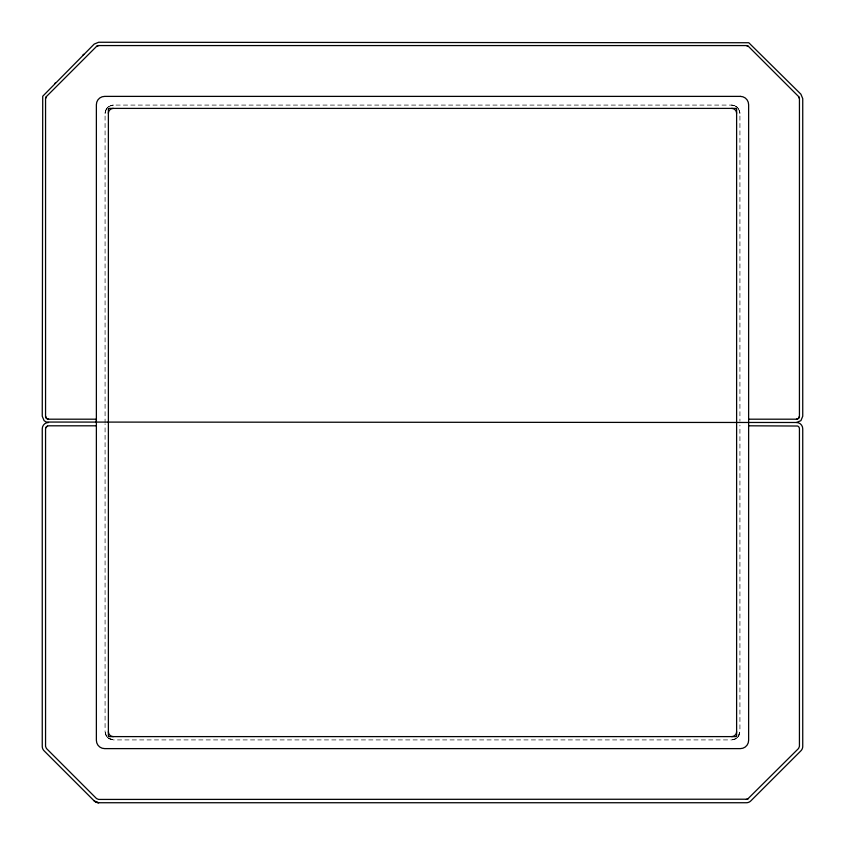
<?xml version="1.0" encoding="UTF-8"?>
<svg xmlns="http://www.w3.org/2000/svg" width="845" height="845" viewBox="0 0 845 845"><rect width="100%" height="100%" fill="white"/><g stroke="black" fill="none" stroke-linecap="round" stroke-linejoin="round"><path stroke-width="0.63" stroke-dasharray="4.22 3.17" d="M106.417 108.825L105.076 113.346L105.076 422.5M738.583 736.175L739.924 731.654L739.924 425.13M738.118 736.565L739.924 731.654A8.27 8.27 0 0 1 731.664 739.914L113.336 739.914L108.815 738.572M737.505 737.495L734.706 739.333L731.664 739.914L736.185 738.572M108.815 106.428L113.336 105.086L731.664 105.086L736.185 106.428M108.424 738.107L113.336 739.914A8.27 8.27 0 0 1 105.076 731.654L105.076 423.82M107.495 737.495L105.657 734.696L105.076 731.654L106.417 736.175M738.583 108.825L739.924 113.346L739.924 421.18M105.657 110.304L105.076 113.346A8.27 8.27 0 0 1 113.336 105.086L110.294 105.667L107.495 107.505L105.657 110.304M734.706 105.667L731.664 105.086A8.27 8.27 0 0 1 739.924 113.346L739.343 110.304L737.505 107.505L734.706 105.667"/><path stroke-width="1.27" d="M96.372 422.5L96.372 419.194L48.535 419.194L46.433 418.317L45.556 416.215L45.556 98.633A2.979 2.979 0 0 1 46.433 96.531L96.52 46.433A2.979 2.979 0 0 1 98.622 45.567L746.367 45.567A2.979 2.979 0 0 1 748.48 46.433L798.567 96.531A2.979 2.979 0 0 1 799.444 98.633L799.433 416.215L798.567 418.317L796.465 419.194L748.628 419.194M96.372 425.806L48.535 425.806L46.433 426.683L45.556 428.785L45.556 746.367L46.433 748.469L96.52 798.567L98.622 799.433L747.508 799.212L798.567 748.469L799.433 746.367L799.433 428.785A2.968 2.968 0 0 0 797.564 426.017L748.628 425.806M45.556 98.633L46.433 96.531M45.767 427.686L47.436 426.017M55.421 82.863L54.745 83.539M748.469 798.567L746.367 799.433M96.52 46.433L98.622 45.567M796.465 422.5L800.912 420.662L802.739 416.215L802.739 98.633L800.902 94.196L748.776 42.736L98.622 42.261L94.186 44.098L42.725 96.235L42.25 416.215L44.088 420.662L46.221 422.056L796.465 422.5A6.285 6.285 0 0 1 802.739 428.785L802.739 746.367A6.285 6.285 0 0 1 800.912 750.804L750.814 800.902A6.285 6.285 0 0 1 746.367 802.739L98.622 802.739L94.186 800.902L44.088 750.804A6.285 6.285 0 0 1 42.25 746.367L42.25 428.785A6.285 6.285 0 0 1 48.535 422.5M96.214 802.264L98.622 802.739A6.285 6.285 0 0 1 94.186 800.902M746.367 45.567L748.469 46.433M798.567 96.531L799.433 98.633M108.382 113.346A4.964 4.964 0 0 1 113.336 108.392M731.664 108.392A4.964 4.964 0 0 1 736.618 113.346M736.618 731.654A4.964 4.964 0 0 1 731.664 736.608M113.336 736.608A4.964 4.964 0 0 1 108.382 731.654M48.535 419.194A2.979 2.979 0 0 1 45.556 416.215M799.444 416.215A2.979 2.979 0 0 1 796.465 419.194M83.697 54.386L83.085 55.2L83.697 54.386M740.357 96.383L104.632 96.383A8.27 8.27 0 0 0 96.372 104.653L96.372 740.347A8.27 8.27 0 0 0 104.632 748.617L740.357 748.617A8.27 8.27 0 0 0 748.628 740.347L748.628 104.653A8.27 8.27 0 0 0 740.357 96.383M736.618 108.392L108.382 108.392L108.382 736.608L736.618 736.608L736.618 108.392"/></g></svg>
